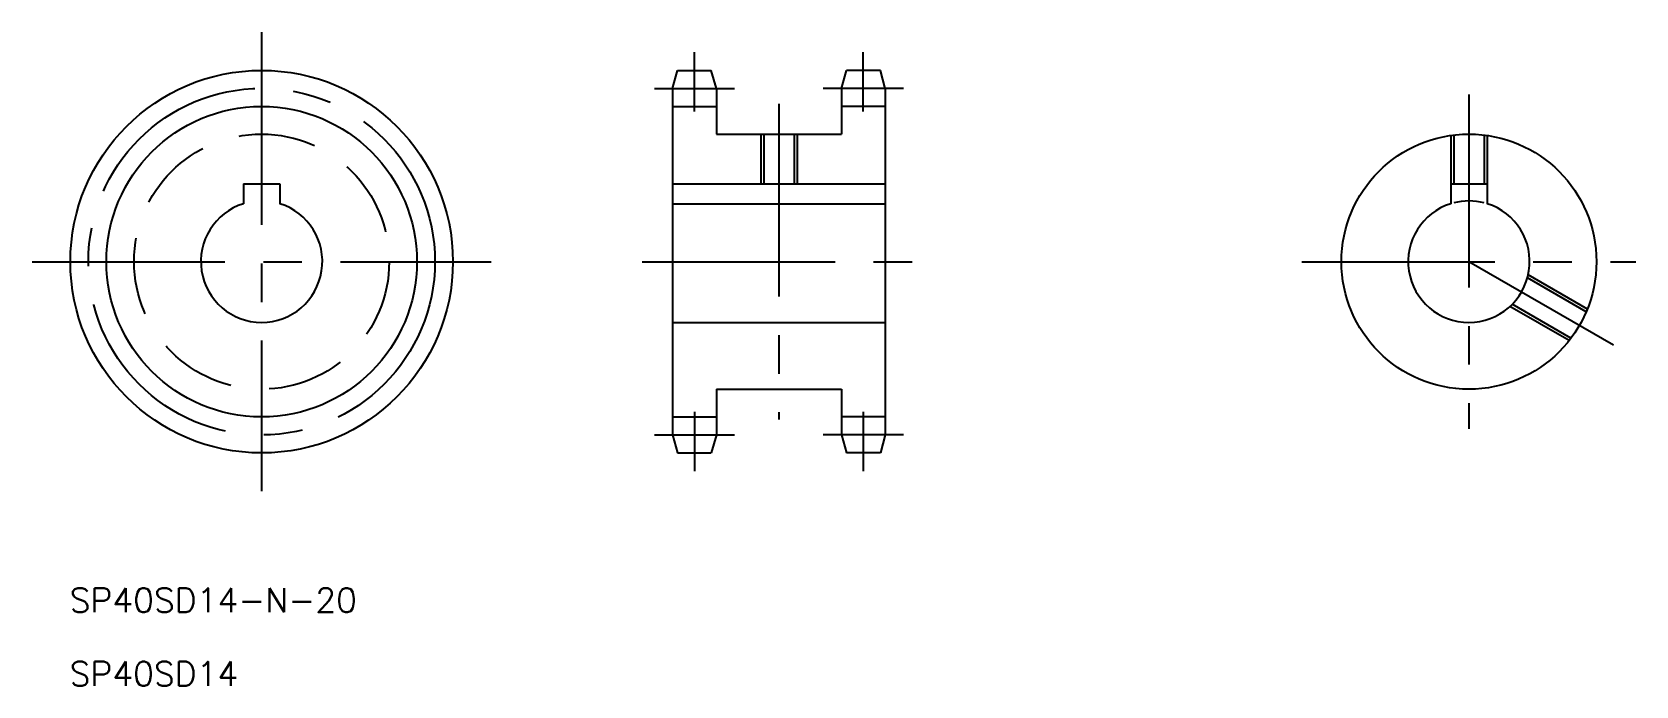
# Model space of a CAD drawing. Extents: x 37 to 301, y 100 to 208.
import ezdxf
from ezdxf.enums import TextEntityAlignment as Align

# ---------------------------------------------------------------- set-up
doc = ezdxf.new("R2010")
doc.units = 0
doc.linetypes.add('CENTER', pattern=[50.8, 31.75, -6.35, 6.35, -6.35])
doc.linetypes.add('DASHED', pattern=[19.05, 12.7, -6.35])
doc.layers.get('0').update_dxf_attribs({"linetype": 'CONTINUOUS'})
doc.layers.add('CENTER', color=1, linetype='CENTER')
doc.styles.get("Standard").update_dxf_attribs({"font": 'txt.shx'})

msp = doc.modelspace()

# ---------------------------------------------------------------- linework, layer by layer
at = {"color": 7, "linetype": 'CONTINUOUS'}
for p, q in [((142.619411, 198.562341), (143.413881, 201.527341)), ((143.413881, 201.527341), (148.969211, 201.527341)), ((149.819411, 198.562341), (148.969211, 201.527341)), ((170.419411, 198.562341), (171.269611, 201.527341)), ((176.824942, 201.527341), (171.269611, 201.527341)), ((177.619411, 198.562341), (176.824942, 201.527341)), ((142.619411, 198.562341), (142.619411, 141.492341)), ((149.819411, 198.567341), (149.819411, 191.027341)), ((170.419411, 198.567341), (170.419411, 191.027341)), ((177.619411, 198.562341), (177.619411, 141.492341)), ((142.619411, 195.597341), (149.819411, 195.597341)), ((177.619411, 195.597341), (170.419411, 195.597341)), ((149.819411, 191.027341), (170.419411, 191.027341)), ((157.619411, 191.027341), (157.619411, 182.827341)), ((162.619411, 191.027341), (162.619411, 182.827341)), ((71.930846, 182.827341), (77.930846, 182.827341)), ((71.930846, 182.827341), (71.930846, 179.566733)), ((77.930846, 182.827341), (77.930846, 179.566733)), ((142.619411, 182.827341), (177.619411, 182.827341)), ((270.754744, 182.827341), (276.754744, 182.827341)), ((270.754744, 182.827341), (270.754744, 179.566733)), ((276.754744, 182.827341), (276.754744, 179.566733)), ((142.619411, 179.566733), (177.619411, 179.566733)), ((142.619411, 160.027341), (177.619411, 160.027341)), ((149.819411, 149.027341), (149.819411, 141.492341)), ((149.819411, 149.027341), (170.419411, 149.027341)), ((154.969411, 149.027341), (154.969411, 149.027441)), ((160.119411, 149.027341), (160.119511, 149.027341)), ((170.419411, 149.027341), (170.419411, 141.492341)), ((142.619411, 144.457341), (149.819411, 144.457341)), ((177.619411, 144.457341), (170.419411, 144.457341)), ((142.619411, 141.492341), (143.413881, 138.527341)), ((149.819411, 141.492341), (148.969211, 138.527341)), ((170.419411, 141.492341), (171.269611, 138.527341)), ((177.619411, 141.492341), (176.824942, 138.527341)), ((143.413881, 138.527341), (148.969211, 138.527341)), ((176.824942, 138.527341), (171.269611, 138.527341))]:
    msp.add_line(p, q, dxfattribs=at)
at = {"color": 3, "linetype": 'CONTINUOUS'}
for p, q in [((157.119411, 191.027341), (157.119411, 182.827341)), ((163.119411, 191.027341), (163.119411, 182.827341))]:
    msp.add_line(p, q, dxfattribs=at)
at = {"color": 3, "linetype": 'DASHED'}
for p, q in [((270.754744, 190.811951), (270.754744, 182.827341)), ((271.254744, 190.878001), (271.254744, 182.827341)), ((276.254744, 190.878001), (276.254744, 182.827341)), ((276.754744, 190.811951), (276.754744, 182.827341)), ((293.061945, 161.767075), (283.389999, 167.351176)), ((293.254744, 162.233113), (283.5161, 167.855722)), ((290.254744, 157.03696), (280.5161, 162.659569)), ((290.561945, 157.436948), (280.889999, 163.021049))]:
    msp.add_line(p, q, dxfattribs=at)
at = {"color": 7, "linetype": 'CONTINUOUS'}
for centre, radius in [((74.930846, 170.027341), 31.5), ((273.754744, 170.027341), 21)]:
    msp.add_circle(centre, radius, dxfattribs=at)
at = {"color": 3, "linetype": 'CONTINUOUS'}
msp.add_circle((74.930846, 170.027341), 25.57, dxfattribs=at)
at = {"color": 3, "linetype": 'DASHED'}
msp.add_circle((74.930846, 170.027341), 21, dxfattribs=at)
at = {"color": 3, "linetype": 'CONTINUOUS'}
msp.add_arc((273.754744, 170.027341), 10, 75.522488, 104.477512, dxfattribs=at)
at = {"color": 7, "linetype": 'CONTINUOUS'}
for centre in [(74.930846, 170.027341), (273.754744, 170.027341)]:
    msp.add_arc(centre, 10, 107.457603, 72.542397, dxfattribs=at)
at = {"layer": 'CENTER', "color": 1, "linetype": 'CENTER'}
for p, q in [((74.930846, 207.8316), (74.930846, 132.223083)), ((146.219411, 194.737341), (146.219411, 204.527341)), ((174.019411, 194.737341), (174.019411, 204.527341)), ((139.619411, 198.562341), (152.819411, 198.562341)), ((180.619411, 198.562341), (167.419411, 198.562341)), ((160.119411, 196.027341), (160.119411, 144.027341)), ((273.754744, 197.527341), (273.754744, 142.527341)), ((37.126588, 170.027341), (112.735105, 170.027341)), ((137.619411, 170.027341), (182.619411, 170.027341)), ((246.254744, 170.027341), (301.254744, 170.027341)), ((297.570443, 156.277341), (273.754744, 170.027341)), ((146.219411, 145.317341), (146.219411, 135.527341)), ((174.019411, 145.317341), (174.019411, 135.527341)), ((139.619411, 141.492341), (152.819411, 141.492341)), ((180.619411, 141.492341), (167.419411, 141.492341))]:
    msp.add_line(p, q, dxfattribs=at)
msp.add_circle((74.930846, 170.027341), 28.535, dxfattribs=at)

# ---------------------------------------------------------------- texts
at = {"color": 7, "linetype": 'CONTINUOUS'}
for s, p in [('SP40SD14-N-20', (66.975058, 111.092047)), ('SP40SD14', (57.19521, 98.971457))]:
    msp.add_text(s, height=4, dxfattribs=at).set_placement(p, align=Align.BOTTOM_CENTER)

doc.saveas('drawing.dxf')
